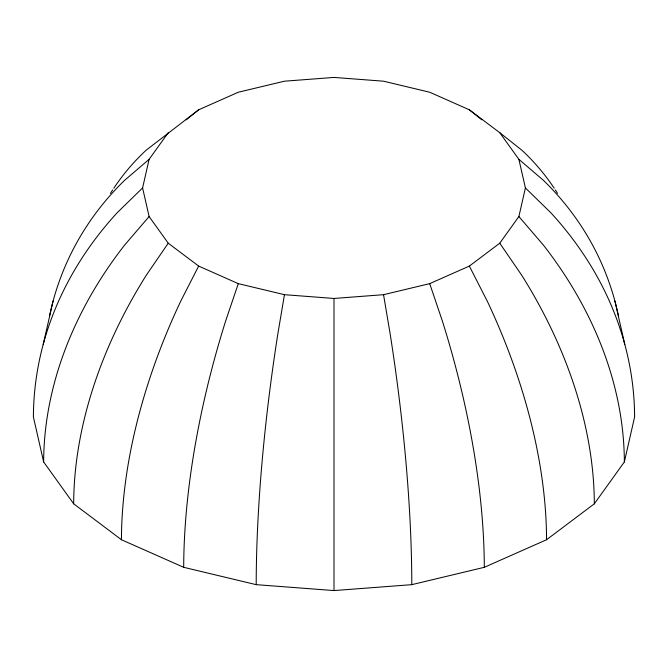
<?xml version="1.0" encoding="UTF-8"?>
<svg xmlns="http://www.w3.org/2000/svg" width="668" height="668" viewBox="0 0 668 668"><rect width="100%" height="100%" fill="white"/><g stroke="black" fill="none" stroke-linecap="round" stroke-linejoin="round"><path stroke-width="1" d="M525.407 187.942L518.886 216.541L499.764 243.194L469.345 266.081L429.708 283.641L383.541 294.688L334 298.454L284.459 294.688L277.896 333.574A419.137 88.577 -81.2 0 0 256.203 584.659L334 590.57L411.797 584.659L484.3 567.316L546.558 539.736L594.328 503.797L624.355 461.939L634.6 417.016A419.137 342.225 0 0 0 550.774 212.683L525.407 187.942L518.886 159.343L499.764 132.69L469.345 109.802L429.708 92.234L383.541 81.195L334 77.43L284.459 81.195L238.292 92.234L198.655 109.802L146.267 150.108A419.137 296.375 45 0 0 113.811 188.192M43.178 344.521L53.089 301.068M284.459 294.688L238.292 283.641L198.655 266.081L168.236 243.194L149.114 216.541L142.593 187.942L149.114 159.343L168.236 132.69M238.292 283.641L225.617 321.074A419.137 171.117 -71.6 0 0 183.7 567.316L256.203 584.659M198.655 266.081L180.719 301.184A419.137 241.991 -60 0 0 121.442 539.736L183.7 567.316M168.236 243.194L146.267 275.258A419.137 296.375 -45 0 0 73.672 503.797L121.442 539.736M149.114 216.541L124.615 245.081A419.137 330.568 -24.9 0 0 43.645 461.939L73.672 503.797M142.593 187.942L117.226 212.683A419.137 342.225 0 0 0 33.4 417.016L43.645 461.939M149.114 159.343L124.615 180.293A419.137 330.568 24.9 0 0 49.524 315.88M186.18 119.806L198.655 109.802M499.764 132.69L521.733 150.108A419.137 296.375 -45 0 1 554.19 188.192M469.345 109.802L481.82 119.806M518.886 159.343L543.385 180.293A419.137 330.568 -24.9 0 1 618.476 315.88M518.886 216.541L543.385 245.081A419.137 330.568 24.9 0 1 624.355 461.939M499.764 243.194L521.733 275.258A419.137 296.375 45 0 1 594.328 503.797M469.345 266.081L487.281 301.184A419.137 241.991 60 0 1 546.558 539.736M429.708 283.641L442.383 321.074A419.137 171.117 71.6 0 1 484.3 567.316M614.911 301.068L624.822 344.521M383.541 294.688L390.104 333.574A419.137 88.577 81.2 0 1 411.797 584.659M334 298.454L334 590.57M110.454 193.394A419.137 296.375 45 0 1 112.675 189.912M555.325 189.912A419.137 296.375 -45 0 1 557.546 193.394"/></g></svg>
